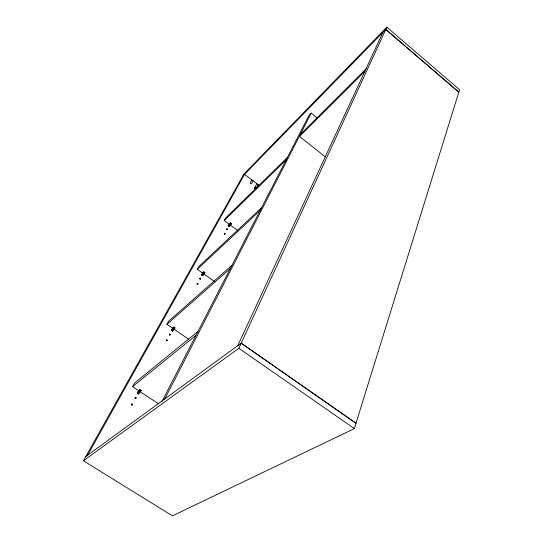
<?xml version="1.0" encoding="UTF-8"?>
<svg xmlns="http://www.w3.org/2000/svg" width="543" height="543" viewBox="0 0 543 543"><rect width="100%" height="100%" fill="white"/><g stroke="black" fill="none" stroke-linecap="round" stroke-linejoin="round"><path stroke-width="0.81" d="M171.378 330.368L172.504 328.23L173.862 327.056L175.036 327.843L172.545 331.149L171.378 330.368L172.993 328.359M173.862 327.056L173.604 327.653M203.544 272.342L204.439 272.348L204.066 272.864M203.374 273.964L203.347 274.018M230.096 223.424L230.395 222.901L231.406 223.635L229.18 226.607L228.162 225.874L230.395 222.901M231.067 223.797L230.164 223.261L228.162 225.874M172.409 328.746L172.918 328.345M242.687 176.231L385.822 29.39L458.869 92.154L459.616 89.751L386.854 27.15L243.929 174.018L83.384 460.79L172.457 515.85L354.396 428.597L356.059 423.235L241.228 343.142L85.719 456.629M228.99 224.558L229.465 224.334M83.384 460.79L238.852 348.294L386.854 27.15M237.753 345.674L382.917 32.37M161.848 401.745L308.974 115.428L311.214 113.154L317.16 117.933M164.644 399.248L311.214 113.154M325.325 156.832L299.539 136.442L300.768 134.033L366.627 68.323M202.573 275.722L204.921 272.593L203.842 271.826L202.485 273.075L201.487 274.962L202.573 275.722L204.921 272.593M229.18 226.607L231.406 223.635M138.499 393.994L139.789 391.557L141.139 390.492L139.877 389.684L138.526 390.75L137.236 393.186L138.499 393.994L141.139 390.492M201.487 274.962L203.842 271.826M172.545 331.149L173.672 329.017L175.036 327.843M137.236 393.186L139.877 389.684M258.108 184.64L255.902 188.767L254.64 187.81L256.853 183.69M253.079 180.812L251.389 183.928L250.119 182.964L251.816 179.855M158.604 403.822L132.499 386.725L134.488 383.12L197.883 331.535M188.428 339.063L166.939 324.327L168.683 321.171L231.949 265.249M214.499 281.552L197.313 269.301L198.853 266.511L261.509 207.731M237.814 230.571L224.225 220.539L225.596 218.062L287.328 157.497M87.545 455.292L244.547 174.323L259.357 185.597M229.37 225.182L229.886 225.04M172.369 328.834C172.708 327.884 174.636 326.567 174.541 328.094M229.031 224.456L229.404 224.32M299.539 136.442L364.903 71.343M224.225 220.539L286.012 160.049M197.313 269.301L260.016 210.643M166.939 324.327L230.232 268.602M229.832 225.128L229.424 225.209M132.499 386.725L195.887 335.431M138.526 390.75L138.492 391.713M138.737 390.885L138.54 391.788M202.865 273.197L202.525 273.923M202.736 273.19L202.573 273.977M172.973 329.438L172.905 329.425M140.386 390.716C141.723 390.566 139.015 389.27 139.809 390.444M137.494 392.983L138.757 393.79M139.605 390.186L140.875 391.001M171.636 330.144L172.803 330.925M173.631 327.504L174.798 328.291M238.852 348.294L354.396 428.597M241.133 343.21L355.95 423.289L458.787 92.222L385.74 29.471M203.632 272.219L204.718 272.986M201.745 274.724L202.831 275.484M230.212 223.248L231.223 223.987M228.427 225.623L229.438 226.363M256.052 188.842A1.005 0.692 45.9 0 1 254.606 188.197A1.005 0.692 45.9 0 1 255.346 187.281A1.005 0.692 45.9 0 1 256.16 188.699M227.49 229.322C226.519 230.632 226.451 227.578 227.49 229.322C226.512 230.632 226.458 227.571 227.49 229.329M225.046 233.829C224.069 235.153 224.001 232.071 225.046 233.829C224.062 235.153 224.008 232.065 225.046 233.836M200.679 278.783C199.627 280.276 199.559 276.916 200.679 278.783C199.62 280.276 199.573 276.91 200.679 278.79M197.93 283.853C196.871 285.367 196.804 281.973 197.93 283.853C196.858 285.36 196.817 281.966 197.93 283.86M169.335 334.366C170.034 336.545 170.95 333.103 169.335 334.359C170.034 336.558 170.943 333.09 169.335 334.366M167.292 340.38C166.131 342.11 166.077 338.364 167.292 340.38C166.117 342.104 166.09 338.357 167.292 340.386M136.069 397.985C134.8 399.947 134.752 395.827 136.069 397.985C134.793 399.947 134.773 395.82 136.069 397.992M132.506 404.555C131.23 406.544 131.182 402.383 132.506 404.555C131.216 406.544 131.196 402.377 132.506 404.562"/></g></svg>
